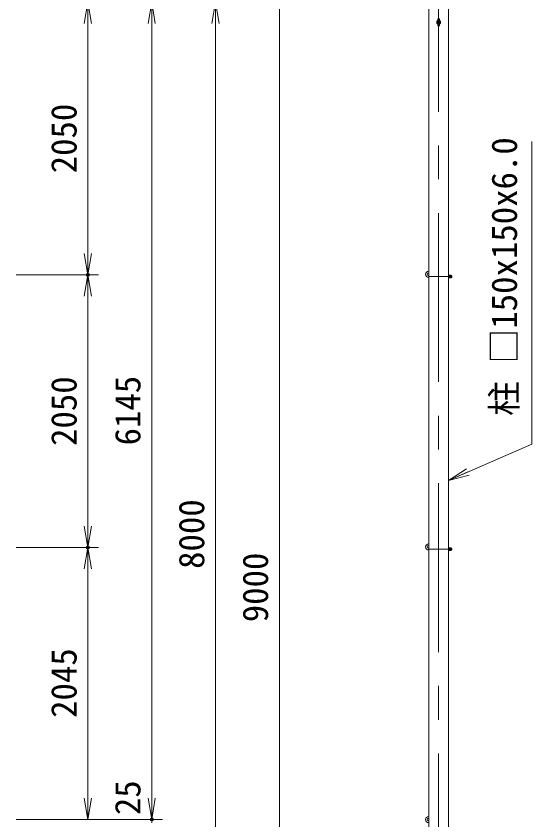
# Model space of a CAD drawing. Units: millimetres at full size. Extents: x -16800 to 16800, y -11880 to 11880.
# Drawn here: x -190 to 3689, y 509 to 6554 of the extents above; entities that cross this region are included whole.
import ezdxf
from ezdxf.enums import TextEntityAlignment as Align

# ---------------------------------------------------------------- set-up
doc = ezdxf.new("R2010")
doc.units = ezdxf.units.MM
doc.header["$LTSCALE"] = 40
doc.header["$PDMODE"] = 32
doc.header["$PDSIZE"] = 20
doc.linetypes.add('USER1', pattern=[50.8, 31.75, -6.35, 6.35, -6.35])
for name, color, linetype, lineweight in [('0-0_D-STR1', 1, 'Continuous', 18), ('0-1_D-BMK', 2, 'USER1', 13), ('0-2_D-STR3', 3, 'Continuous', 13), ('0-6_D-STR-DIM', 7, 'Continuous', 13), ('0-7_0', 7, 'Continuous', 18), ('0-9_D-STR-TXT', 7, 'Continuous', 13)]:
    doc.layers.add(name, color=color, linetype=linetype, lineweight=lineweight)
doc.layers.add('0-8_Defpoints', color=253, linetype='Continuous')
doc.styles.add('ＭＳ ゴシック', font='')
doc.styles.get('ＭＳ ゴシック').set_extended_font_data('MS Gothic')

# ---------------------------------------------------------------- blocks, each defined once
blk = doc.blocks.new('_Open')
at = {"layer": '0-7_0'}
blk.add_line((-40, 6.67), (0, 0), dxfattribs=at)
blk.add_lwpolyline([(-40, -6.67), (0, 0), (-40, 0)], dxfattribs=at)

msp = doc.modelspace()

# ---------------------------------------------------------------- linework, layer by layer
at = {"layer": '0-0_D-STR1'}
msp.add_lwpolyline([(2913.09, 6757.52), (3063.09, 6757.52), (3063.09, -2242.48), (2913.09, -2242.48)], close=True, dxfattribs=at)
at = {"layer": '0-1_D-BMK'}
for p, q in [((2988.09, -2293.48), (2988.09, 6808.52)), ((2913.09, 4595.27), (3085.59, 4595.27)), ((2913.09, 2545.27), (3085.59, 2545.27))]:
    msp.add_line(p, q, dxfattribs=at)
at = {"layer": '0-2_D-STR3'}
for p, q in [((2981.84, 6483.77), (2981.84, 6531.27)), ((2994.34, 6483.77), (2994.34, 6531.27)), ((3063.09, 4606.22), (3063.09, 4584.32)), ((3063.09, 4606.22), (3072.29, 4606.22)), ((3063.09, 4600.74), (3072.29, 4600.74)), ((3073.09, 4606.22), (3073.09, 4584.32)), ((3073.09, 4606.22), (3082.29, 4606.22)), ((3073.09, 4603.89), (3073.09, 4586.65)), ((3073.09, 4600.74), (3082.29, 4600.74)), ((3083.09, 4603.89), (3083.09, 4586.65)), ((3083.09, 4601.27), (3087.14, 4601.27)), ((3083.09, 4600.32), (3088.09, 4600.32)), ((3088.09, 4600.32), (3087.14, 4601.27)), ((3087.14, 4601.27), (3087.14, 4589.27)), ((3088.09, 4600.32), (3088.09, 4590.22)), ((3063.09, 4589.79), (3072.29, 4589.79)), ((3063.09, 4584.32), (3072.29, 4584.32)), ((3073.09, 4589.79), (3082.29, 4589.79)), ((3073.09, 4584.32), (3082.29, 4584.32)), ((3083.09, 4589.27), (3087.14, 4589.27)), ((3063.09, 2556.22), (3063.09, 2534.32)), ((3063.09, 2556.22), (3072.29, 2556.22)), ((3063.09, 2550.74), (3072.29, 2550.74)), ((3063.09, 2539.79), (3072.29, 2539.79)), ((3073.09, 2556.22), (3073.09, 2534.32)), ((3073.09, 2556.22), (3082.29, 2556.22)), ((3073.09, 2553.89), (3073.09, 2536.65)), ((3073.09, 2550.74), (3082.29, 2550.74)), ((3073.09, 2539.79), (3082.29, 2539.79)), ((3083.09, 2553.89), (3083.09, 2536.65)), ((3083.09, 2551.27), (3087.14, 2551.27)), ((3083.09, 2550.32), (3088.09, 2550.32)), ((3083.09, 2539.27), (3087.14, 2539.27)), ((3088.09, 2550.32), (3087.14, 2551.27)), ((3087.14, 2551.27), (3087.14, 2539.27)), ((3088.09, 2550.32), (3088.09, 2540.22)), ((3063.09, 2534.32), (3072.29, 2534.32)), ((3073.09, 2534.32), (3082.29, 2534.32))]:
    msp.add_line(p, q, dxfattribs=at)
for points in [[(3083.09, 4590.22), (3088.09, 4590.22), (3087.14, 4589.27)], [(3083.09, 2540.22), (3088.09, 2540.22), (3087.14, 2539.27)]]:
    msp.add_lwpolyline(points, dxfattribs=at)
for centre, radius, start, end in [((2988.09, 6531.27), 6.25, 0, 180), ((2988.09, 6507.52), 15, 114.62432, 245.37568), ((2988.09, 6483.77), 6.25, 180, 0), ((2988.09, 6507.52), 15, 294.62432, 65.37568), ((2913.09, 4612.27), 23, 90, 270), ((2913.09, 4612.27), 11, 90, 270), ((3068.11, 4603.48), 5, 326.78843, 33.21157), ((3053.96, 4595.27), 19.14, 343.37369, 16.62631), ((3078.11, 4603.48), 5, 326.78843, 33.21157), ((3063.96, 4595.27), 19.14, 343.37369, 16.62631), ((3068.11, 4587.06), 5, 326.78843, 33.21157), ((3078.11, 4587.06), 5, 326.78843, 33.21157), ((2913.09, 2562.27), 23, 90, 270), ((2913.09, 2562.27), 11, 90, 270), ((3068.11, 2553.48), 5, 326.78843, 33.21157), ((3053.96, 2545.27), 19.14, 343.37369, 16.62631), ((3068.11, 2537.06), 5, 326.78843, 33.21157), ((3078.11, 2553.48), 5, 326.78843, 33.21157), ((3063.96, 2545.27), 19.14, 343.37369, 16.62631), ((3078.11, 2537.06), 5, 326.78843, 33.21157), ((2913.09, 512.52), 23, 90, 270), ((2913.09, 512.52), 11, 90, 270)]:
    msp.add_arc(centre, radius, start, end, dxfattribs=at)
at = {"layer": '0-6_D-STR-DIM'}
for p, q in [((1789.92, 6757.52), (1789.92, -2242.48)), ((349.92, 4607.52), (349.92, 6657.52)), ((829.92, 512.52), (829.92, 6657.52)), ((1309.92, 6657.52), (1309.92, -1342.48)), ((1309.92, 6497.52), (1309.92, 6337.52)), ((-190.08, 4607.52), (429.92, 4607.52)), ((-190.08, 4607.52), (429.92, 4607.52)), ((349.92, 2557.52), (349.92, 4607.52)), ((-190.08, 2557.52), (429.92, 2557.52)), ((-190.08, 2557.52), (429.92, 2557.52)), ((349.92, 512.52), (349.92, 2557.52)), ((829.92, 672.52), (829.92, 832.52)), ((-190.08, 512.52), (909.92, 512.52)), ((-190.08, 512.52), (429.92, 512.52)), ((-190.08, 512.52), (909.92, 512.52)), ((829.92, 487.52), (829.92, 512.52))]:
    msp.add_line(p, q, dxfattribs=at)
at = {"layer": '0-8_Defpoints'}
for p in [(349.92, 4607.52), (349.92, 2557.52), (829.92, 512.52)]:
    msp.add_point(p, dxfattribs=at)
at = {"layer": '0-9_D-STR-TXT'}
msp.add_lwpolyline([(3689.47, 5611.14), (3689.47, 3335.36), (3063.14, 3062.83)], dxfattribs=at)

# ---------------------------------------------------------------- block references
at = {"layer": '0-6_D-STR-DIM', "xscale": 4, "yscale": 4}
for p, rotation in [((349.92, 6657.52), 90), ((829.92, 6657.52), 90), ((1309.92, 6657.52), 90), ((1309.92, 6657.52), 90), ((349.92, 4607.52), 270), ((349.92, 4607.52), 90), ((349.92, 2557.52), 270), ((349.92, 2557.52), 90), ((349.92, 512.52), 270), ((829.92, 512.52), 270), ((829.92, 512.52), 270)]:
    msp.add_blockref('_Open', p, dxfattribs=dict(at, rotation=rotation))
at = {"layer": '0-9_D-STR-TXT', "xscale": 4, "yscale": 4, "rotation": 203.51515}
msp.add_blockref('_Open', (3061.3, 3062.03), dxfattribs=at)

# ---------------------------------------------------------------- texts
at = {"layer": '0-6_D-STR-DIM', "style": 'ＭＳ ゴシック'}
for s, p in [('2050', (322.93, 5371.45)), ('2050', (322.93, 3321.45)), ('6145', (802.93, 3325.52)), ('8000', (1282.93, 2396.97)), ('9000', (1762.93, 1995.95)), ('2045', (322.93, 1276.52)), ('25', (802.92, 545.5))]:
    msp.add_text(s, height=192.4, rotation=90, dxfattribs=at).set_placement(p, align=Align.BOTTOM_LEFT)
at = {"layer": '0-9_D-STR-TXT', "style": 'ＭＳ ゴシック'}
msp.add_text('柱 □150x150x6.0', height=192.4, rotation=90, dxfattribs=at).set_placement((3635.07, 3547.18), align=Align.BOTTOM_LEFT)

doc.saveas('drawing.dxf')
